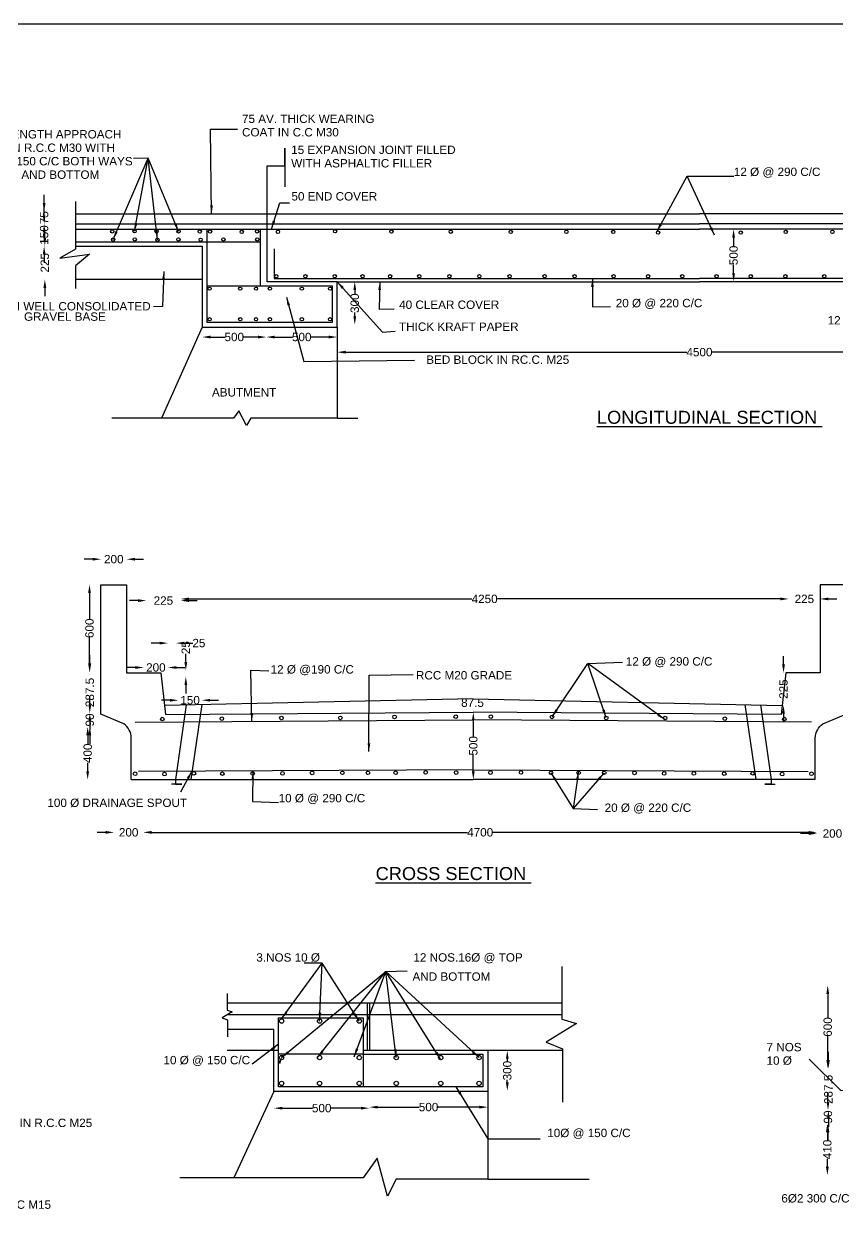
# Model space of a CAD drawing. Header units: millimetres. Extents: x 5124 to 2362424, y 2311 to 44328053.
# Drawn here: x 2351425 to 2355798, y 44321653 to 44328053 of the extents above; entities that cross this region are included whole.
import ezdxf

# ---------------------------------------------------------------- set-up
doc = ezdxf.new("R2010")
doc.units = ezdxf.units.MM
doc.header["$MEASUREMENT"] = 0
for name, color, linetype in [('DIMENSION', 7, 'Continuous'), ('DRAWING', 2, 'Continuous'), ('TEXT', 7, 'Continuous')]:
    doc.layers.add(name, color=color, linetype=linetype)
doc.styles.get("Standard").update_dxf_attribs({"font": 'arial.ttf', "height": 45})
doc.dimstyles.get("Standard").update_dxf_attribs({"dimtxt": 45, "dimasz": 45, "dimexe": 0.18, "dimexo": 0.0625, "dimgap": 0.09, "dimtad": 0, "dimdec": 0, "dimzin": 0, "dimdsep": 46, "dimtxsty": 'Standard', "dimcen": 0.09, "dimse1": 1, "dimse2": 1, "dimadec": 0, "dimazin": 0, "dimtfac": 1, "dimtdec": 0, "dimtofl": 0, "dimtmove": 0, "dimatfit": 3, "dimfxl": 1, "dimtolj": 1, "dimtzin": 0, "dimarcsym": 0})

# ---------------------------------------------------------------- blocks, each defined once
blk = doc.blocks.new('*D60')
at = {"layer": 'Defpoints', "color": 0, "transparency": 16777216}
for p in [(2351539.1, 44326859.6), (2351538.3, 44326679.5), (2351540, 44326679.5)]:
    blk.add_point(p, dxfattribs=at)
at = {"layer": 'DIMENSION', "color": 0, "lineweight": -2, "transparency": 16777216}
for p, q in [((2351538.3, 44326904.6), (2351538.3, 44326949.6)), ((2351538.3, 44326634.5), (2351538.3, 44326589.5))]:
    blk.add_line(p, q, dxfattribs=at)
at = {"layer": 'DIMENSION', "color": 0, "transparency": 16777216}
for points in [[(2351530.8, 44326904.6), (2351545.8, 44326904.6), (2351538.3, 44326859.6)], [(2351530.8, 44326634.5), (2351545.8, 44326634.5), (2351538.3, 44326679.5)]]:
    blk.add_solid(points, dxfattribs=at)
at = {"layer": 'DIMENSION', "color": 0, "transparency": 16777216, "insert": (2351538.3, 44326769.6), "char_height": 45, "attachment_point": 5, "rotation": 90}
blk.add_mtext('\\A1;225', dxfattribs=at)
blk = doc.blocks.new('*D61')
at = {"layer": 'Defpoints', "color": 0, "transparency": 16777216}
for p in [(2351535.6, 44326978), (2351534.5, 44326859.6), (2351538.3, 44326859.6)]:
    blk.add_point(p, dxfattribs=at)
at = {"layer": 'DIMENSION', "color": 0, "lineweight": -2, "transparency": 16777216}
for p, q in [((2351534.5, 44327023), (2351534.5, 44327068)), ((2351534.5, 44326814.6), (2351534.5, 44326769.6))]:
    blk.add_line(p, q, dxfattribs=at)
at = {"layer": 'DIMENSION', "color": 0, "transparency": 16777216}
for points in [[(2351527, 44327023), (2351542, 44327023), (2351534.5, 44326978)], [(2351527, 44326814.6), (2351542, 44326814.6), (2351534.5, 44326859.6)]]:
    blk.add_solid(points, dxfattribs=at)
at = {"layer": 'DIMENSION', "color": 0, "transparency": 16777216, "insert": (2351534.5, 44326918.8), "char_height": 45, "attachment_point": 5, "rotation": 90}
blk.add_mtext('\\A1;150', dxfattribs=at)
blk = doc.blocks.new('*D62')
at = {"layer": 'Defpoints', "color": 0, "transparency": 16777216}
for p in [(2351534.5, 44327045.5), (2351534.5, 44327045.5), (2351534.5, 44326978)]:
    blk.add_point(p, dxfattribs=at)
at = {"layer": 'DIMENSION', "color": 0, "lineweight": -2, "transparency": 16777216}
for p, q in [((2351534.5, 44327090.5), (2351534.5, 44327135.5)), ((2351534.5, 44326933), (2351534.5, 44326888))]:
    blk.add_line(p, q, dxfattribs=at)
at = {"layer": 'DIMENSION', "color": 0, "transparency": 16777216}
for points in [[(2351527, 44327090.5), (2351542, 44327090.5), (2351534.5, 44327045.5)], [(2351527, 44326933), (2351542, 44326933), (2351534.5, 44326978)]]:
    blk.add_solid(points, dxfattribs=at)
at = {"layer": 'DIMENSION', "color": 0, "transparency": 16777216, "insert": (2351534.5, 44327011.7), "char_height": 45, "attachment_point": 5, "rotation": 90}
blk.add_mtext('\\A1;75', dxfattribs=at)
blk = doc.blocks.new('*D63')
at = {"layer": 'Defpoints', "color": 0, "transparency": 16777216}
for p in [(2352384.6, 44326370.7), (2352384.6, 44326363.7), (2352728.9, 44326367.2)]:
    blk.add_point(p, dxfattribs=at)
at = {"layer": 'DIMENSION', "color": 0, "lineweight": -2, "transparency": 16777216}
for p, q in [((2352429.6, 44326370.7), (2352507, 44326370.7)), ((2352683.9, 44326370.7), (2352606.4, 44326370.7))]:
    blk.add_line(p, q, dxfattribs=at)
at = {"layer": 'DIMENSION', "color": 0, "transparency": 16777216}
for points in [[(2352429.6, 44326378.2), (2352429.6, 44326363.2), (2352384.6, 44326370.7)], [(2352683.9, 44326378.2), (2352683.9, 44326363.2), (2352728.9, 44326370.7)]]:
    blk.add_solid(points, dxfattribs=at)
at = {"layer": 'DIMENSION', "color": 0, "transparency": 16777216, "insert": (2352556.7, 44326370.7), "char_height": 45, "attachment_point": 5}
blk.add_mtext('\\A1;500', dxfattribs=at)
blk = doc.blocks.new('*D64')
at = {"layer": 'Defpoints', "color": 0, "transparency": 16777216}
for p in [(2352728.9, 44326370.7), (2353109.7, 44326370.7), (2353109.7, 44326370.7)]:
    blk.add_point(p, dxfattribs=at)
at = {"layer": 'DIMENSION', "color": 0, "lineweight": -2, "transparency": 16777216}
for p, q in [((2352773.9, 44326370.7), (2352869.5, 44326370.7)), ((2353064.7, 44326370.7), (2352969, 44326370.7))]:
    blk.add_line(p, q, dxfattribs=at)
at = {"layer": 'DIMENSION', "color": 0, "transparency": 16777216}
for points in [[(2352773.9, 44326378.2), (2352773.9, 44326363.2), (2352728.9, 44326370.7)], [(2353064.7, 44326378.2), (2353064.7, 44326363.2), (2353109.7, 44326370.7)]]:
    blk.add_solid(points, dxfattribs=at)
at = {"layer": 'DIMENSION', "color": 0, "transparency": 16777216, "insert": (2352919.3, 44326370.7), "char_height": 45, "attachment_point": 5}
blk.add_mtext('\\A1;500', dxfattribs=at)
blk = doc.blocks.new('*D65')
at = {"layer": 'Defpoints', "color": 0, "transparency": 16777216}
for p in [(2353204.5, 44326667.9), (2353204.5, 44326667.9), (2353204.5, 44326437.2)]:
    blk.add_point(p, dxfattribs=at)
at = {"layer": 'DIMENSION', "color": 0, "lineweight": -2, "transparency": 16777216}
for p, q in [((2353204.5, 44326622.9), (2353204.5, 44326602.3)), ((2353204.5, 44326482.2), (2353204.5, 44326502.8))]:
    blk.add_line(p, q, dxfattribs=at)
at = {"layer": 'DIMENSION', "color": 0, "transparency": 16777216}
for points in [[(2353197, 44326622.9), (2353212, 44326622.9), (2353204.5, 44326667.9)], [(2353197, 44326482.2), (2353212, 44326482.2), (2353204.5, 44326437.2)]]:
    blk.add_solid(points, dxfattribs=at)
at = {"layer": 'DIMENSION', "color": 0, "transparency": 16777216, "insert": (2353204.5, 44326552.5), "char_height": 45, "attachment_point": 5, "rotation": 90}
blk.add_mtext('\\A1;300', dxfattribs=at)
blk = doc.blocks.new('*D66')
at = {"layer": 'Defpoints', "color": 0, "transparency": 16777216}
for p in [(2353109.7, 44326309.6), (2357005.6, 44326289.4), (2357005.6, 44326280.2)]:
    blk.add_point(p, dxfattribs=at)
at = {"layer": 'DIMENSION', "color": 0, "lineweight": -2, "transparency": 16777216}
for p, q in [((2353154.7, 44326289.4), (2354989.5, 44326289.4)), ((2356960.6, 44326289.4), (2355125.7, 44326289.4))]:
    blk.add_line(p, q, dxfattribs=at)
at = {"layer": 'DIMENSION', "color": 0, "transparency": 16777216}
for points in [[(2353154.7, 44326296.9), (2353154.7, 44326281.9), (2353109.7, 44326289.4)], [(2356960.6, 44326296.9), (2356960.6, 44326281.9), (2357005.6, 44326289.4)]]:
    blk.add_solid(points, dxfattribs=at)
at = {"layer": 'DIMENSION', "color": 0, "transparency": 16777216, "insert": (2355057.6, 44326289.4), "char_height": 45, "attachment_point": 5}
blk.add_mtext('\\A1;4500', dxfattribs=at)
blk = doc.blocks.new('*D67')
at = {"layer": 'Defpoints', "color": 0, "transparency": 16777216}
for p in [(2355241.2, 44326950.4), (2355241.2, 44326950.4), (2355241.2, 44326667.9)]:
    blk.add_point(p, dxfattribs=at)
at = {"layer": 'DIMENSION', "color": 0, "lineweight": -2, "transparency": 16777216}
for p, q in [((2355241.2, 44326905.4), (2355241.2, 44326858.9)), ((2355241.2, 44326712.9), (2355241.2, 44326759.4))]:
    blk.add_line(p, q, dxfattribs=at)
at = {"layer": 'DIMENSION', "color": 0, "transparency": 16777216}
for points in [[(2355233.7, 44326905.4), (2355248.7, 44326905.4), (2355241.2, 44326950.4)], [(2355233.7, 44326712.9), (2355248.7, 44326712.9), (2355241.2, 44326667.9)]]:
    blk.add_solid(points, dxfattribs=at)
at = {"layer": 'DIMENSION', "color": 0, "transparency": 16777216, "insert": (2355241.2, 44326809.2), "char_height": 45, "attachment_point": 5, "rotation": 90}
blk.add_mtext('\\A1;500', dxfattribs=at)
blk = doc.blocks.new('*D71')
at = {"layer": 'Defpoints', "color": 0, "transparency": 16777216}
for p in [(2351977.8, 44325177.1), (2351839.9, 44325040.1), (2351977.8, 44325040.1)]:
    blk.add_point(p, dxfattribs=at)
at = {"layer": 'DIMENSION', "color": 0, "lineweight": -2, "transparency": 16777216}
for p, q in [((2351794.9, 44325177.1), (2351749.9, 44325177.1)), ((2352022.8, 44325177.1), (2352067.8, 44325177.1))]:
    blk.add_line(p, q, dxfattribs=at)
at = {"layer": 'DIMENSION', "color": 0, "transparency": 16777216}
for points in [[(2351794.9, 44325184.6), (2351794.9, 44325169.6), (2351839.9, 44325177.1)], [(2352022.8, 44325184.6), (2352022.8, 44325169.6), (2351977.8, 44325177.1)]]:
    blk.add_solid(points, dxfattribs=at)
at = {"layer": 'DIMENSION', "color": 0, "transparency": 16777216, "insert": (2351908.9, 44325177.1), "char_height": 45, "attachment_point": 5}
blk.add_mtext('\\A1;200', dxfattribs=at)
blk = doc.blocks.new('*D72')
at = {"layer": 'Defpoints', "color": 0, "transparency": 16777216}
for p in [(2352083.4, 44324956.1), (2352267.9, 44324959.1), (2352267.9, 44324954.7)]:
    blk.add_point(p, dxfattribs=at)
at = {"layer": 'DIMENSION', "color": 0, "lineweight": -2, "transparency": 16777216}
for p, q in [((2352038.4, 44324954.7), (2351993.4, 44324954.7)), ((2352312.9, 44324954.7), (2352357.9, 44324954.7))]:
    blk.add_line(p, q, dxfattribs=at)
at = {"layer": 'DIMENSION', "color": 0, "transparency": 16777216}
for points in [[(2352038.4, 44324962.2), (2352038.4, 44324947.2), (2352083.4, 44324954.7)], [(2352312.9, 44324962.2), (2352312.9, 44324947.2), (2352267.9, 44324954.7)]]:
    blk.add_solid(points, dxfattribs=at)
at = {"layer": 'DIMENSION', "color": 0, "transparency": 16777216, "insert": (2352175.6, 44324954.7), "char_height": 45, "attachment_point": 5}
blk.add_mtext('\\A1;225', dxfattribs=at)
blk = doc.blocks.new('*D73')
at = {"layer": 'Defpoints', "color": 0, "transparency": 16777216}
for p in [(2355537.3, 44324963.7), (2352267.9, 44324954.7), (2355537.3, 44324944.8)]:
    blk.add_point(p, dxfattribs=at)
at = {"layer": 'DIMENSION', "color": 0, "lineweight": -2, "transparency": 16777216}
for p, q in [((2352312.9, 44324963.7), (2353834.5, 44324963.7)), ((2355492.3, 44324963.7), (2353970.7, 44324963.7))]:
    blk.add_line(p, q, dxfattribs=at)
at = {"layer": 'DIMENSION', "color": 0, "transparency": 16777216}
for points in [[(2352312.9, 44324971.2), (2352312.9, 44324956.2), (2352267.9, 44324963.7)], [(2355492.3, 44324971.2), (2355492.3, 44324956.2), (2355537.3, 44324963.7)]]:
    blk.add_solid(points, dxfattribs=at)
at = {"layer": 'DIMENSION', "color": 0, "transparency": 16777216, "insert": (2353902.6, 44324963.7), "char_height": 45, "attachment_point": 5}
blk.add_mtext('\\A1;4250', dxfattribs=at)
blk = doc.blocks.new('*D74')
at = {"layer": 'Defpoints', "color": 0, "transparency": 16777216}
for p in [(2355537.3, 44324963.7), (2355705.9, 44324963.7), (2355705.9, 44324963.7)]:
    blk.add_point(p, dxfattribs=at)
at = {"layer": 'DIMENSION', "color": 0, "lineweight": -2, "transparency": 16777216}
for p, q in [((2355492.3, 44324963.7), (2355447.3, 44324963.7)), ((2355750.9, 44324963.7), (2355795.9, 44324963.7))]:
    blk.add_line(p, q, dxfattribs=at)
at = {"layer": 'DIMENSION', "color": 0, "transparency": 16777216}
for points in [[(2355492.3, 44324971.2), (2355492.3, 44324956.2), (2355537.3, 44324963.7)], [(2355750.9, 44324971.2), (2355750.9, 44324956.2), (2355705.9, 44324963.7)]]:
    blk.add_solid(points, dxfattribs=at)
at = {"layer": 'DIMENSION', "color": 0, "transparency": 16777216, "insert": (2355621.6, 44324963.7), "char_height": 45, "attachment_point": 5}
blk.add_mtext('\\A1;225', dxfattribs=at)
blk = doc.blocks.new('*D75')
at = {"layer": 'Defpoints', "color": 0, "transparency": 16777216}
for p in [(2355509.5, 44324566.9), (2355521.4, 44324566.9), (2355502.7, 44324391.8)]:
    blk.add_point(p, dxfattribs=at)
at = {"layer": 'DIMENSION', "color": 0, "lineweight": -2, "transparency": 16777216}
for p, q in [((2355509.5, 44324611.9), (2355509.5, 44324656.9)), ((2355509.5, 44324346.8), (2355509.5, 44324301.8))]:
    blk.add_line(p, q, dxfattribs=at)
at = {"layer": 'DIMENSION', "color": 0, "transparency": 16777216}
for points in [[(2355502, 44324611.9), (2355517, 44324611.9), (2355509.5, 44324566.9)], [(2355502, 44324346.8), (2355517, 44324346.8), (2355509.5, 44324391.8)]]:
    blk.add_solid(points, dxfattribs=at)
at = {"layer": 'DIMENSION', "color": 0, "transparency": 16777216, "insert": (2355509.5, 44324479.3), "char_height": 45, "attachment_point": 5, "rotation": 90}
blk.add_mtext('\\A1;225', dxfattribs=at)
blk = doc.blocks.new('*D76')
at = {"layer": 'Defpoints', "color": 0, "transparency": 16777216}
for p in [(2355690.1, 44323713.9), (2355854.4, 44323721.2), (2355854.4, 44323703.3)]:
    blk.add_point(p, dxfattribs=at)
at = {"layer": 'DIMENSION', "color": 0, "lineweight": -2, "transparency": 16777216}
for p, q in [((2355645.1, 44323703.3), (2355600.1, 44323703.3)), ((2355899.4, 44323703.3), (2355944.4, 44323703.3))]:
    blk.add_line(p, q, dxfattribs=at)
at = {"layer": 'DIMENSION', "color": 0, "transparency": 16777216}
for points in [[(2355645.1, 44323710.8), (2355645.1, 44323695.8), (2355690.1, 44323703.3)], [(2355899.4, 44323710.8), (2355899.4, 44323695.8), (2355854.4, 44323703.3)]]:
    blk.add_solid(points, dxfattribs=at)
at = {"layer": 'DIMENSION', "color": 0, "transparency": 16777216, "insert": (2355772.3, 44323703.3), "char_height": 45, "attachment_point": 5}
blk.add_mtext('\\A1;200', dxfattribs=at)
blk = doc.blocks.new('*D77')
at = {"layer": 'Defpoints', "color": 0, "transparency": 16777216}
for p in [(2352067.3, 44323709.6), (2352067.3, 44323708.5), (2355690.1, 44323703.3)]:
    blk.add_point(p, dxfattribs=at)
at = {"layer": 'DIMENSION', "color": 0, "lineweight": -2, "transparency": 16777216}
for p, q in [((2352112.3, 44323709.6), (2353810.6, 44323709.6)), ((2355645.1, 44323709.6), (2353946.9, 44323709.6))]:
    blk.add_line(p, q, dxfattribs=at)
at = {"layer": 'DIMENSION', "color": 0, "transparency": 16777216}
for points in [[(2352112.3, 44323717.1), (2352112.3, 44323702.1), (2352067.3, 44323709.6)], [(2355645.1, 44323717.1), (2355645.1, 44323702.1), (2355690.1, 44323709.6)]]:
    blk.add_solid(points, dxfattribs=at)
at = {"layer": 'DIMENSION', "color": 0, "transparency": 16777216, "insert": (2353878.7, 44323709.6), "char_height": 45, "attachment_point": 5}
blk.add_mtext('\\A1;4700', dxfattribs=at)
blk = doc.blocks.new('*D78')
at = {"layer": 'Defpoints', "color": 0, "transparency": 16777216}
for p in [(2351910.3, 44323709.7), (2351910.3, 44323709.7), (2352067.3, 44323708.5)]:
    blk.add_point(p, dxfattribs=at)
at = {"layer": 'DIMENSION', "color": 0, "lineweight": -2, "transparency": 16777216}
for p, q in [((2351865.3, 44323709.7), (2351820.3, 44323709.7)), ((2352112.3, 44323709.7), (2352157.3, 44323709.7))]:
    blk.add_line(p, q, dxfattribs=at)
at = {"layer": 'DIMENSION', "color": 0, "transparency": 16777216}
for points in [[(2351865.3, 44323717.2), (2351865.3, 44323702.2), (2351910.3, 44323709.7)], [(2352112.3, 44323717.2), (2352112.3, 44323702.2), (2352067.3, 44323709.7)]]:
    blk.add_solid(points, dxfattribs=at)
at = {"layer": 'DIMENSION', "color": 0, "transparency": 16777216, "insert": (2351988.8, 44323709.7), "char_height": 45, "attachment_point": 5}
blk.add_mtext('\\A1;200', dxfattribs=at)
blk = doc.blocks.new('*D79')
at = {"layer": 'Defpoints', "color": 0, "transparency": 16777216}
for p in [(2353841.8, 44324355.8), (2353841.8, 44324355.8), (2353841.8, 44323993.2)]:
    blk.add_point(p, dxfattribs=at)
at = {"layer": 'DIMENSION', "color": 0, "lineweight": -2, "transparency": 16777216}
for p, q in [((2353841.8, 44324310.8), (2353841.8, 44324224.2)), ((2353841.8, 44324038.2), (2353841.8, 44324124.8))]:
    blk.add_line(p, q, dxfattribs=at)
at = {"layer": 'DIMENSION', "color": 0, "transparency": 16777216}
for points in [[(2353834.3, 44324310.8), (2353849.3, 44324310.8), (2353841.8, 44324355.8)], [(2353834.3, 44324038.2), (2353849.3, 44324038.2), (2353841.8, 44323993.2)]]:
    blk.add_solid(points, dxfattribs=at)
at = {"layer": 'DIMENSION', "color": 0, "transparency": 16777216, "insert": (2353841.8, 44324174.5), "char_height": 45, "attachment_point": 5, "rotation": 90}
blk.add_mtext('\\A1;500', dxfattribs=at)
blk = doc.blocks.new('*D80')
at = {"layer": 'Defpoints', "color": 0, "transparency": 16777216}
for p in [(2352256.1, 44324419.4), (2352256.1, 44324393.4), (2352381.9, 44324396.1)]:
    blk.add_point(p, dxfattribs=at)
at = {"layer": 'DIMENSION', "color": 0, "lineweight": -2, "transparency": 16777216}
for p, q in [((2352211.1, 44324419.4), (2352166.1, 44324419.4)), ((2352426.9, 44324419.4), (2352471.9, 44324419.4))]:
    blk.add_line(p, q, dxfattribs=at)
at = {"layer": 'DIMENSION', "color": 0, "transparency": 16777216}
for points in [[(2352211.1, 44324426.9), (2352211.1, 44324411.9), (2352256.1, 44324419.4)], [(2352426.9, 44324426.9), (2352426.9, 44324411.9), (2352381.9, 44324419.4)]]:
    blk.add_solid(points, dxfattribs=at)
at = {"layer": 'DIMENSION', "color": 0, "transparency": 16777216, "insert": (2352319, 44324419.4), "char_height": 45, "attachment_point": 5}
blk.add_mtext('\\A1;150', dxfattribs=at)
blk = doc.blocks.new('*D81')
at = {"layer": 'Defpoints', "color": 0, "transparency": 16777216}
for p in [(2352070, 44324595.3), (2352070, 44324566.9), (2352200.4, 44324574.1)]:
    blk.add_point(p, dxfattribs=at)
at = {"layer": 'DIMENSION', "color": 0, "lineweight": -2, "transparency": 16777216}
for p, q in [((2352025, 44324595.3), (2351980, 44324595.3)), ((2352245.4, 44324595.3), (2352290.4, 44324595.3))]:
    blk.add_line(p, q, dxfattribs=at)
at = {"layer": 'DIMENSION', "color": 0, "transparency": 16777216}
for points in [[(2352025, 44324602.8), (2352025, 44324587.8), (2352070, 44324595.3)], [(2352245.4, 44324602.8), (2352245.4, 44324587.8), (2352200.4, 44324595.3)]]:
    blk.add_solid(points, dxfattribs=at)
at = {"layer": 'DIMENSION', "color": 0, "transparency": 16777216, "insert": (2352135.2, 44324595.3), "char_height": 45, "attachment_point": 5}
blk.add_mtext('\\A1;200', dxfattribs=at)
blk = doc.blocks.new('*D82')
at = {"layer": 'Defpoints', "color": 0, "transparency": 16777216}
for p in [(2352243.8, 44324726.4), (2352200.4, 44324574.1), (2352243.8, 44324561)]:
    blk.add_point(p, dxfattribs=at)
at = {"layer": 'DIMENSION', "color": 0, "lineweight": -2, "transparency": 16777216}
for p, q in [((2352155.4, 44324726.4), (2352110.4, 44324726.4)), ((2352288.8, 44324726.4), (2352333.8, 44324726.4))]:
    blk.add_line(p, q, dxfattribs=at)
at = {"layer": 'DIMENSION', "color": 0, "transparency": 16777216}
for points in [[(2352155.4, 44324733.9), (2352155.4, 44324718.9), (2352200.4, 44324726.4)], [(2352288.8, 44324733.9), (2352288.8, 44324718.9), (2352243.8, 44324726.4)]]:
    blk.add_solid(points, dxfattribs=at)
at = {"layer": 'DIMENSION', "color": 0, "transparency": 16777216, "insert": (2352366.6, 44324726.4), "char_height": 45, "attachment_point": 5}
blk.add_mtext('\\A1;25', dxfattribs=at)
blk = doc.blocks.new('*D83')
at = {"layer": 'Defpoints', "color": 0, "transparency": 16777216}
for p in [(2352296.2, 44324579.2), (2352313.4, 44324579.2), (2352315.4, 44324545.9)]:
    blk.add_point(p, dxfattribs=at)
at = {"layer": 'DIMENSION', "color": 0, "lineweight": -2, "transparency": 16777216}
for p, q in [((2352296.2, 44324624.2), (2352296.2, 44324669.2)), ((2352296.2, 44324500.9), (2352296.2, 44324455.9))]:
    blk.add_line(p, q, dxfattribs=at)
at = {"layer": 'DIMENSION', "color": 0, "transparency": 16777216}
for points in [[(2352288.7, 44324624.2), (2352303.7, 44324624.2), (2352296.2, 44324579.2)], [(2352288.7, 44324500.9), (2352303.7, 44324500.9), (2352296.2, 44324545.9)]]:
    blk.add_solid(points, dxfattribs=at)
at = {"layer": 'DIMENSION', "color": 0, "transparency": 16777216, "insert": (2352296.2, 44324702.1), "char_height": 45, "attachment_point": 5, "rotation": 90}
blk.add_mtext('\\A1;25', dxfattribs=at)
blk = doc.blocks.new('*D84')
at = {"layer": 'Defpoints', "color": 0, "transparency": 16777216}
for p in [(2351839.9, 44325040.1), (2351778.4, 44324571.9), (2351839.9, 44324571.9)]:
    blk.add_point(p, dxfattribs=at)
at = {"layer": 'DIMENSION', "color": 0, "lineweight": -2, "transparency": 16777216}
for p, q in [((2351778.4, 44324995.1), (2351778.4, 44324855.9)), ((2351778.4, 44324616.9), (2351778.4, 44324756.2))]:
    blk.add_line(p, q, dxfattribs=at)
at = {"layer": 'DIMENSION', "color": 0, "transparency": 16777216}
for points in [[(2351770.9, 44324995.1), (2351785.9, 44324995.1), (2351778.4, 44325040.1)], [(2351770.9, 44324616.9), (2351785.9, 44324616.9), (2351778.4, 44324571.9)]]:
    blk.add_solid(points, dxfattribs=at)
at = {"layer": 'DIMENSION', "color": 0, "transparency": 16777216, "insert": (2351778.4, 44324806), "char_height": 45, "attachment_point": 5, "rotation": 90}
blk.add_mtext('\\A1;600', dxfattribs=at)
blk = doc.blocks.new('*D85')
at = {"layer": 'Defpoints', "color": 0, "transparency": 16777216}
for p in [(2351778.4, 44324571.9), (2351780, 44324350.7), (2351780.6, 44324350.7)]:
    blk.add_point(p, dxfattribs=at)
at = {"layer": 'DIMENSION', "color": 0, "lineweight": -2, "transparency": 16777216}
for p, q in [((2351780, 44324616.9), (2351780, 44324661.9)), ((2351780, 44324305.7), (2351780, 44324260.7))]:
    blk.add_line(p, q, dxfattribs=at)
at = {"layer": 'DIMENSION', "color": 0, "transparency": 16777216}
for points in [[(2351772.5, 44324616.9), (2351787.5, 44324616.9), (2351780, 44324571.9)], [(2351772.5, 44324305.7), (2351787.5, 44324305.7), (2351780, 44324350.7)]]:
    blk.add_solid(points, dxfattribs=at)
at = {"layer": 'DIMENSION', "color": 0, "transparency": 16777216, "insert": (2351780, 44324461.3), "char_height": 45, "attachment_point": 5, "rotation": 90}
blk.add_mtext('\\A1;287.5', dxfattribs=at)
blk = doc.blocks.new('*D86')
at = {"layer": 'Defpoints', "color": 0, "transparency": 16777216}
for p in [(2351780.6, 44324350.7), (2351780, 44324276.1), (2351780, 44324276.1)]:
    blk.add_point(p, dxfattribs=at)
at = {"layer": 'DIMENSION', "color": 0, "lineweight": -2, "transparency": 16777216}
for p, q in [((2351780, 44324395.7), (2351780, 44324440.7)), ((2351780, 44324231.1), (2351780, 44324186.1))]:
    blk.add_line(p, q, dxfattribs=at)
at = {"layer": 'DIMENSION', "color": 0, "transparency": 16777216}
for points in [[(2351772.5, 44324395.7), (2351787.5, 44324395.7), (2351780, 44324350.7)], [(2351772.5, 44324231.1), (2351787.5, 44324231.1), (2351780, 44324276.1)]]:
    blk.add_solid(points, dxfattribs=at)
at = {"layer": 'DIMENSION', "color": 0, "transparency": 16777216, "insert": (2351780, 44324313.4), "char_height": 45, "attachment_point": 5, "rotation": 90}
blk.add_mtext('\\A1;90', dxfattribs=at)
blk = doc.blocks.new('*D87')
at = {"layer": 'Defpoints', "color": 0, "transparency": 16777216}
for p in [(2351780, 44324276.1), (2351768.6, 44323992.7), (2351775.6, 44323992.7)]:
    blk.add_point(p, dxfattribs=at)
at = {"layer": 'DIMENSION', "color": 0, "lineweight": -2, "transparency": 16777216}
for p, q in [((2351768.6, 44324231.1), (2351768.6, 44324185.1)), ((2351768.6, 44324037.7), (2351768.6, 44324083.8))]:
    blk.add_line(p, q, dxfattribs=at)
at = {"layer": 'DIMENSION', "color": 0, "transparency": 16777216}
for points in [[(2351761.1, 44324231.1), (2351776.1, 44324231.1), (2351768.6, 44324276.1)], [(2351761.1, 44324037.7), (2351776.1, 44324037.7), (2351768.6, 44323992.7)]]:
    blk.add_solid(points, dxfattribs=at)
at = {"layer": 'DIMENSION', "color": 0, "transparency": 16777216, "insert": (2351768.6, 44324134.4), "char_height": 45, "attachment_point": 5, "rotation": 90}
blk.add_mtext('\\A1;400', dxfattribs=at)
blk = doc.blocks.new('*D88')
at = {"layer": 'Defpoints', "color": 0, "transparency": 16777216}
for p in [(2352770.4, 44322228), (2352770.4, 44322228), (2353282.9, 44322237.3)]:
    blk.add_point(p, dxfattribs=at)
at = {"layer": 'DIMENSION', "color": 0, "lineweight": -2, "transparency": 16777216}
for p, q in [((2352815.4, 44322228), (2352976.9, 44322228)), ((2353237.9, 44322228), (2353076.4, 44322228))]:
    blk.add_line(p, q, dxfattribs=at)
at = {"layer": 'DIMENSION', "color": 0, "transparency": 16777216}
for points in [[(2352815.4, 44322235.5), (2352815.4, 44322220.5), (2352770.4, 44322228)], [(2353237.9, 44322235.5), (2353237.9, 44322220.5), (2353282.9, 44322228)]]:
    blk.add_solid(points, dxfattribs=at)
at = {"layer": 'DIMENSION', "color": 0, "transparency": 16777216, "insert": (2353026.6, 44322228), "char_height": 45, "attachment_point": 5}
blk.add_mtext('\\A1;500', dxfattribs=at)
blk = doc.blocks.new('*D89')
at = {"layer": 'Defpoints', "color": 0, "transparency": 16777216}
for p in [(2353282.9, 44322228), (2353919.7, 44322233.5), (2353919.7, 44322228)]:
    blk.add_point(p, dxfattribs=at)
at = {"layer": 'DIMENSION', "color": 0, "lineweight": -2, "transparency": 16777216}
for p, q in [((2353327.9, 44322233.5), (2353551.5, 44322233.5)), ((2353874.7, 44322233.5), (2353651, 44322233.5))]:
    blk.add_line(p, q, dxfattribs=at)
at = {"layer": 'DIMENSION', "color": 0, "transparency": 16777216}
for points in [[(2353327.9, 44322241), (2353327.9, 44322226), (2353282.9, 44322233.5)], [(2353874.7, 44322241), (2353874.7, 44322226), (2353919.7, 44322233.5)]]:
    blk.add_solid(points, dxfattribs=at)
at = {"layer": 'DIMENSION', "color": 0, "transparency": 16777216, "insert": (2353601.3, 44322233.5), "char_height": 45, "attachment_point": 5}
blk.add_mtext('\\A1;500', dxfattribs=at)
blk = doc.blocks.new('*D90')
at = {"layer": 'Defpoints', "color": 0, "transparency": 16777216}
for p in [(2354024.5, 44322538.1), (2354024.5, 44322538.1), (2354024.5, 44322321.4)]:
    blk.add_point(p, dxfattribs=at)
at = {"layer": 'DIMENSION', "color": 0, "lineweight": -2, "transparency": 16777216}
for p, q in [((2354024.5, 44322493.1), (2354024.5, 44322479.5)), ((2354024.5, 44322366.4), (2354024.5, 44322380))]:
    blk.add_line(p, q, dxfattribs=at)
at = {"layer": 'DIMENSION', "color": 0, "transparency": 16777216}
for points in [[(2354017, 44322493.1), (2354032, 44322493.1), (2354024.5, 44322538.1)], [(2354017, 44322366.4), (2354032, 44322366.4), (2354024.5, 44322321.4)]]:
    blk.add_solid(points, dxfattribs=at)
at = {"layer": 'DIMENSION', "color": 0, "transparency": 16777216, "insert": (2354024.5, 44322429.8), "char_height": 45, "attachment_point": 5, "rotation": 90}
blk.add_mtext('\\A1;300', dxfattribs=at)
blk = doc.blocks.new('*D91')
at = {"layer": 'Defpoints', "color": 0, "transparency": 16777216}
for p in [(2355764.8, 44322887.1), (2355747.3, 44322441), (2355757.8, 44322441)]:
    blk.add_point(p, dxfattribs=at)
at = {"layer": 'DIMENSION', "color": 0, "lineweight": -2, "transparency": 16777216}
for p, q in [((2355747.3, 44322842.1), (2355747.3, 44322713.9)), ((2355747.3, 44322486), (2355747.3, 44322614.2))]:
    blk.add_line(p, q, dxfattribs=at)
at = {"layer": 'DIMENSION', "color": 0, "transparency": 16777216}
for points in [[(2355739.8, 44322842.1), (2355754.8, 44322842.1), (2355747.3, 44322887.1)], [(2355739.8, 44322486), (2355754.8, 44322486), (2355747.3, 44322441)]]:
    blk.add_solid(points, dxfattribs=at)
at = {"layer": 'DIMENSION', "color": 0, "transparency": 16777216, "insert": (2355747.3, 44322664.1), "char_height": 45, "attachment_point": 5, "rotation": 90}
blk.add_mtext('\\A1;600', dxfattribs=at)
blk = doc.blocks.new('*D100')
at = {"layer": 'Defpoints', "color": 0, "transparency": 16777216}
for p in [(2355747.7, 44322143.9), (2355744.1, 44321868.2), (2355745.3, 44321868.2)]:
    blk.add_point(p, dxfattribs=at)
at = {"layer": 'DIMENSION', "color": 0, "lineweight": -2, "transparency": 16777216}
for p, q in [((2355745.3, 44322098.9), (2355745.3, 44322056.7)), ((2355745.3, 44321913.2), (2355745.3, 44321955.4))]:
    blk.add_line(p, q, dxfattribs=at)
at = {"layer": 'DIMENSION', "color": 0, "transparency": 16777216}
for points in [[(2355737.8, 44322098.9), (2355752.8, 44322098.9), (2355745.3, 44322143.9)], [(2355737.8, 44321913.2), (2355752.8, 44321913.2), (2355745.3, 44321868.2)]]:
    blk.add_solid(points, dxfattribs=at)
at = {"layer": 'DIMENSION', "color": 0, "transparency": 16777216, "insert": (2355745.3, 44322006), "char_height": 45, "attachment_point": 5, "rotation": 90}
blk.add_mtext('\\A1;410', dxfattribs=at)
blk = doc.blocks.new('*D101')
at = {"layer": 'Defpoints', "color": 0, "transparency": 16777216}
for p in [(2355744.1, 44322216.9), (2355745.3, 44322143.9), (2355748.6, 44322143.9)]:
    blk.add_point(p, dxfattribs=at)
at = {"layer": 'DIMENSION', "color": 0, "lineweight": -2, "transparency": 16777216}
for p, q in [((2355748.6, 44322261.9), (2355748.6, 44322306.9)), ((2355748.6, 44322098.9), (2355748.6, 44322053.9))]:
    blk.add_line(p, q, dxfattribs=at)
at = {"layer": 'DIMENSION', "color": 0, "transparency": 16777216}
for points in [[(2355741.1, 44322261.9), (2355756.1, 44322261.9), (2355748.6, 44322216.9)], [(2355741.1, 44322098.9), (2355756.1, 44322098.9), (2355748.6, 44322143.9)]]:
    blk.add_solid(points, dxfattribs=at)
at = {"layer": 'DIMENSION', "color": 0, "transparency": 16777216, "insert": (2355748.6, 44322180.4), "char_height": 45, "attachment_point": 5, "rotation": 90}
blk.add_mtext('\\A1;90', dxfattribs=at)
blk = doc.blocks.new('*D102')
at = {"layer": 'Defpoints', "color": 0, "transparency": 16777216}
for p in [(2355747.3, 44322441), (2355751, 44322441), (2355748.6, 44322216.9)]:
    blk.add_point(p, dxfattribs=at)
at = {"layer": 'DIMENSION', "color": 0, "lineweight": -2, "transparency": 16777216}
for p, q in [((2355751, 44322486), (2355751, 44322531)), ((2355751, 44322171.9), (2355751, 44322126.9))]:
    blk.add_line(p, q, dxfattribs=at)
at = {"layer": 'DIMENSION', "color": 0, "transparency": 16777216}
for points in [[(2355743.5, 44322486), (2355758.5, 44322486), (2355751, 44322441)], [(2355743.5, 44322171.9), (2355758.5, 44322171.9), (2355751, 44322216.9)]]:
    blk.add_solid(points, dxfattribs=at)
at = {"layer": 'DIMENSION', "color": 0, "transparency": 16777216, "insert": (2355751, 44322329), "char_height": 45, "attachment_point": 5, "rotation": 90}
blk.add_mtext('\\A1;287.5', dxfattribs=at)

msp = doc.modelspace()

# ---------------------------------------------------------------- linework, layer by layer
at = {"layer": 'DIMENSION', "color": 0}
msp.add_lwpolyline([(2351703.2, 44326681.3), (2352383.7, 44326681.3)], dxfattribs=at)
at = {"layer": 'DRAWING', "color": 0}
msp.add_lwpolyline([(2343888.4, 44328053.4), (2362424.2, 44328053.4), (2362424.2, 44316534.8), (2343888.4, 44316534.8)], close=True, dxfattribs=at)
for points in [[(2351703.2, 44326859.4), (2352383.7, 44326859.4), (2352383.7, 44326424.6), (2353109.7, 44326424.6), (2353109.7, 44326667.9), (2352733.9, 44326667.9), (2352733.9, 44327290.3), (2352827.9, 44327290.3), (2352827.9, 44327385.9), (2352827.9, 44327290.3), (2352827.9, 44327178.5)], [(2351703.2, 44327098.6), (2351703.2, 44326842.6), (2351618.4, 44326794.2), (2351777.8, 44326815.3), (2351703.2, 44326752.6), (2351703.2, 44326630.8)], [(2351703.2, 44327033.1), (2355057.6, 44327033.1)], [(2358412.1, 44327033.1), (2355057.6, 44327033.1)], [(2351703.2, 44326978), (2355057.6, 44326978)], [(2351703.2, 44326950.4), (2355057.6, 44326950.4)], [(2351703.2, 44326882.5), (2352696.8, 44326882.5), (2352696.8, 44326950.4)], [(2352409, 44326950.4), (2352409, 44326449.9), (2353084.3, 44326449.9), (2353084.3, 44326644.6), (2352696.8, 44326644.6), (2352696.8, 44326882.5)], [(2358412.1, 44326978), (2355057.6, 44326978)], [(2358412.1, 44326950.4), (2355057.6, 44326950.4)], [(2352770.4, 44326844.7), (2352770.4, 44326685.3), (2355057.6, 44326685.3)], [(2357344.8, 44326844.7), (2357344.8, 44326685.3), (2355057.6, 44326685.3)], [(2352696.8, 44326644.6), (2352409, 44326644.6)], [(2353109.7, 44326667.9), (2355057.6, 44326667.9)], [(2357005.6, 44326667.9), (2355057.6, 44326667.9)], [(2352383.7, 44326424.6), (2352165, 44325935)], [(2353109.7, 44326424.6), (2353109.7, 44325935), (2353220.1, 44325935)], [(2353109.7, 44325935), (2352646.4, 44325935), (2352621.8, 44325895.1), (2352581.9, 44325973.9), (2352552.2, 44325935), (2351898.5, 44325935)], [(2353841.8, 44324426.8), (2352180.9, 44324391.8)], [(2352298, 44324394.3), (2352241.4, 44323993.2), (2352241.4, 44323968.4), (2352274.1, 44323968.4), (2352241.4, 44323968.4), (2352219.5, 44323968.4)], [(2352381.9, 44324396.1), (2352322.3, 44323993.2)], [(2353841.8, 44324426.8), (2355502.7, 44324391.8)], [(2355301.7, 44324396.1), (2355361.3, 44323993.2)], [(2355385.6, 44324394.3), (2355442.3, 44323993.2), (2355442.3, 44323968.4), (2355409.5, 44323968.4), (2355442.3, 44323968.4), (2355464.1, 44323968.4)], [(2352023.7, 44324300.9), (2353841.8, 44324313.5)], [(2355659.9, 44324300.9), (2353841.8, 44324313.5)], [(2353841.8, 44324045.5), (2352041.7, 44324037)], [(2353841.8, 44324045.5), (2355641.9, 44324037)], [(2352003.1, 44323993.2), (2353841.8, 44323993.2)], [(2355680.6, 44323993.2), (2353841.8, 44323993.2)], [(2354317.6, 44322989.2), (2354317.6, 44322706.1), (2354396.6, 44322682.4), (2354233.2, 44322582.4), (2354321.5, 44322546.8), (2354321.5, 44322260.6)], [(2352519.2, 44322844.7), (2352519.2, 44322753.7), (2352544.6, 44322746.1), (2352492.1, 44322713.9), (2352520.5, 44322702.5), (2352520.5, 44322610.4)], [(2354317.6, 44322791.4), (2352519.2, 44322791.4)], [(2353270.3, 44322791.4), (2353270.3, 44322538.1)], [(2353282.9, 44322791.4), (2353282.9, 44322538.1)], [(2354317.6, 44322728.6), (2352519.2, 44322728.6)], [(2352794.7, 44322342.5), (2352794.7, 44322712.6), (2353249.7, 44322712.6), (2353249.7, 44322517.6), (2353893.6, 44322517.6), (2353893.6, 44322342.5), (2352794.7, 44322342.5)], [(2352769.9, 44322538.1), (2352769.9, 44322650.9), (2352520.5, 44322650.9)], [(2352794.7, 44322538.1), (2352519.2, 44322538.1)], [(2353919.7, 44322316.9), (2352769.9, 44322316.9), (2352769.9, 44322538.1)], [(2354317.6, 44322538.1), (2353249.7, 44322538.1)], [(2353919.7, 44322538.1), (2353919.7, 44321847.2), (2354464.5, 44321847.2)], [(2353249.7, 44322517.6), (2352794.7, 44322517.6)], [(2353249.7, 44322517.6), (2353249.7, 44322342.5)], [(2352769.9, 44322316.9), (2352554.8, 44321853.1)], [(2353919.7, 44321847.2), (2353426.7, 44321847.2), (2353380.6, 44321754.5), (2353325.4, 44321960), (2353250.2, 44321853.1), (2352263.6, 44321853.1)]]:
    msp.add_lwpolyline(points, dxfattribs=at)
for points in [[(2352003.1, 44323993.2), (2352003.1, 44324216.4, 0.251508), (2351962.2, 44324292.5), (2351839.9, 44324345), (2351839.9, 44325040.1), (2351977.8, 44325040.1), (2351977.8, 44324566.9), (2352162.3, 44324566.9), (2352186.1, 44324343.4), (2353841.8, 44324355.8)], [(2355680.6, 44323993.2), (2355680.6, 44324216.4, -0.251508), (2355721.4, 44324292.5), (2355843.7, 44324345), (2355843.7, 44325040.1), (2355705.9, 44325040.1), (2355705.9, 44324566.9), (2355521.4, 44324566.9), (2355497.5, 44324343.4), (2353841.8, 44324355.8)]]:
    msp.add_lwpolyline(points, format="xyb", dxfattribs=at)
for centre, radius in [((2351901, 44326938.4), 8.91), ((2352021, 44326938.8), 8.91), ((2352139, 44326939.2), 8.91), ((2352257.3, 44326938), 8.91), ((2352371.3, 44326937.6), 8.91), ((2352426.3, 44326936.9), 8.91), ((2352679.1, 44326938.2), 8.91), ((2353098.5, 44326938.9), 8.91), ((2353401.9, 44326937.1), 8.91), ((2353720.2, 44326936.5), 8.91), ((2351905.4, 44326894.4), 8.91), ((2352021.8, 44326894.8), 8.91), ((2352143.7, 44326893.7), 8.91), ((2352256.5, 44326895.2), 8.91), ((2352376, 44326893.3), 8.91), ((2352498.6, 44326894.9), 8.91), ((2352596.7, 44326935.7), 8.91), ((2352680.3, 44326894.9), 8.91), ((2352791.3, 44326935.9), 8.91), ((2354043.1, 44326935.3), 8.91), ((2354342.5, 44326935.9), 8.91), ((2354593.9, 44326935.3), 8.91), ((2354835.2, 44326931.6), 8.91), ((2355280, 44326931.6), 8.91), ((2355521.3, 44326935.3), 8.91), ((2355772.8, 44326935.9), 8.91), ((2352782.5, 44326697.6), 8.91), ((2352939.4, 44326697.6), 8.91), ((2353096.9, 44326697.6), 8.91), ((2353246.5, 44326697.6), 8.91), ((2353394.7, 44326697.6), 8.91), ((2353551.3, 44326697.6), 8.91), ((2353713.2, 44326697.6), 8.91), ((2353874.2, 44326697.6), 8.91), ((2354036.6, 44326697.6), 8.91), ((2354225, 44326697.6), 8.91), ((2354386.5, 44326697.6), 8.91), ((2354595.9, 44326697.6), 8.91), ((2354781.8, 44326697.6), 8.91), ((2354965.5, 44326697.6), 8.91), ((2355149.8, 44326697.6), 8.91), ((2355333.5, 44326697.6), 8.91), ((2355519.4, 44326697.6), 8.91), ((2355728.8, 44326697.6), 8.91), ((2352423.6, 44326630.6), 8.91), ((2352588.6, 44326630.6), 8.91), ((2352673.5, 44326630.6), 8.91), ((2352747.9, 44326630.6), 8.91), ((2352919.9, 44326630.6), 8.91), ((2353071.5, 44326630.6), 8.91), ((2352423.6, 44326466.1), 8.91), ((2352588.6, 44326466.1), 8.91), ((2352673.5, 44326466.1), 8.91), ((2352747.9, 44326466.1), 8.91), ((2352919.9, 44326466.1), 8.91), ((2353071.5, 44326466.1), 8.91), ((2352169.7, 44324318.4), 9.69), ((2352489.7, 44324320.7), 9.69), ((2352810.3, 44324324.2), 9.69), ((2353127.2, 44324324.8), 9.69), ((2353418.6, 44324330.1), 9.69), ((2353747.5, 44324331.2), 9.69), ((2353936.1, 44324331.2), 9.69), ((2354265, 44324330.1), 9.69), ((2354556.4, 44324324.8), 9.69), ((2354873.3, 44324324.2), 9.69), ((2355193.9, 44324320.7), 9.69), ((2355513.9, 44324318.4), 9.69), ((2352023.4, 44324024.7), 9.69), ((2352181.7, 44324022.7), 9.69), ((2352339.8, 44324026.7), 9.69), ((2352492.6, 44324024.9), 9.69), ((2352655.7, 44324026.2), 9.69), ((2352815.9, 44324026.2), 9.69), ((2352974.9, 44324029), 9.69), ((2353137.8, 44324029.5), 9.69), ((2353275.5, 44324029.5), 9.69), ((2353424.4, 44324029.9), 9.69), ((2353585.5, 44324031.8), 9.69), ((2353749.6, 44324030.9), 9.69), ((2353934, 44324030.9), 9.69), ((2354098.2, 44324031.8), 9.69), ((2354259.2, 44324029.9), 9.69), ((2354408.1, 44324029.5), 9.69), ((2354545.8, 44324029.5), 9.69), ((2354708.7, 44324029), 9.69), ((2354867.8, 44324026.2), 9.69), ((2355027.9, 44324026.2), 9.69), ((2355191, 44324024.9), 9.69), ((2355343.9, 44324026.7), 9.69), ((2355502, 44324022.7), 9.69), ((2355660.2, 44324024.7), 9.69), ((2352811.1, 44322695.6), 11.6), ((2353015.4, 44322695.6), 11.6), ((2353228.5, 44322695.6), 11.6), ((2352811.1, 44322499.4), 11.6), ((2353015.4, 44322499.4), 11.6), ((2353228.5, 44322499.4), 11.6), ((2353427.8, 44322499.4), 11.6), ((2353666.6, 44322499.4), 11.6), ((2353872.9, 44322499.4), 11.6), ((2352811.1, 44322361), 11.6), ((2353015.4, 44322361), 11.6), ((2353228.5, 44322361), 11.6), ((2353427.8, 44322361), 11.6), ((2353666.6, 44322361), 11.6), ((2353872.9, 44322361), 11.6)]:
    msp.add_circle(centre, radius, dxfattribs=at)

# ---------------------------------------------------------------- texts
at = {"layer": 'TEXT', "color": 0}
for s, height, p in [('75 AV. THICK WEARING ', 45, (2352598.3, 44327520.7)), ('3500 LENGTH APPROACH', 45, (2351167.6, 44327437.5)), ('COAT IN C.C M30', 45, (2352598.3, 44327448.4)), ('SLAB IN R.C.C M30 WITH ', 45, (2351167.6, 44327365.2)), ('15 EXPANSION JOINT FILLED', 45, (2352862.7, 44327354)), ('12Ø @ 150 C/C BOTH WAYS ', 45, (2351167.6, 44327292.9)), ('AT TOP AND BOTTOM', 45, (2351167.6, 44327220.6)), ('WITH ASPHALTIC FILLER', 45, (2352862.7, 44327281.7)), ('12 Ø @ 290 C/C', 45, (2355242.5, 44327235.8)), ('50 END COVER', 45, (2352864.1, 44327104.2)), ('40 CLEAR COVER', 45, (2353443.1, 44326521.8)), ('20 Ø @ 220 C/C', 45, (2354607.6, 44326530.6)), ('225 TH WELL CONSOLIDATED', 45, (2351199, 44326513.6)), ('GRAVEL BASE', 45, (2351426.2, 44326458)), ('THICK KRAFT PAPER', 45, (2353442.5, 44326403.7)), ('12 Ø @ 290 C/C', 45, (2355746.7, 44326438.2)), ('BED BLOCK IN RC.C. M25', 45, (2353588.8, 44326226.7)), ('ABUTMENT', 45, (2352436.8, 44326051.2)), ('%%ULONGITUDINAL SECTION ', 70, (2354506.5, 44325904.5)), ('12 Ø @ 290 C/C', 45, (2354661.7, 44324605.6)), ('12 Ø @190 C/C', 45, (2352752, 44324562.9)), ('RCC M20 GRADE', 45, (2353533.5, 44324531.2)), ('87.5', 45, (2353776.2, 44324383.7)), ('100 Ø DRAINAGE SPOUT', 45, (2351552, 44323846)), ('10 Ø @ 290 C/C', 45, (2352795.1, 44323871)), ('20 Ø @ 220 C/C', 45, (2354547.8, 44323819.7)), ('%%UCROSS SECTION ', 70, (2353316.7, 44323453.4)), ('3.NOS 10 Ø', 45, (2352675.1, 44323015.2)), ('12 NOS.16Ø @ TOP', 45, (2353519.7, 44323015.3)), ('AND BOTTOM', 45, (2353514.8, 44322912.5)), ('7 NOS ', 45, (2355418.3, 44322533.5)), ('10 Ø @ 150 C/C', 45, (2352176, 44322463.6)), ('10 Ø', 45, (2355418.3, 44322461.2)), ('PIER CAP IN R.C.C M25', 45, (2351090.9, 44322126.5)), ('10Ø @ 150 C/C', 45, (2354239.3, 44322072.4)), ('6Ø2 300 C/C', 45, (2355497.8, 44321721.2)), ('PIER IN C.C M15', 45, (2351079.1, 44321687.3))]:
    msp.add_text(s, height=height, dxfattribs=at).set_placement(p)

# ---------------------------------------------------------------- dimensions: what is measured, and where the dimension line sits
at = {"layer": 'DIMENSION', "color": 0}
for base, p1, p2, text, picture, middle in [((2351534.5, 44327045.5), (2351534.5, 44326978), (2351534.5, 44327045.5), '75', '*D62', (2351534.5, 44327011.7)), ((2351534.5, 44326859.6), (2351535.6, 44326978), (2351538.3, 44326859.6), '150', '*D61', (2351534.5, 44326918.8)), ((2351538.3, 44326679.5), (2351539.1, 44326859.6), (2351540, 44326679.5), '225', '*D60', (2351538.3, 44326769.6)), ((2355241.2, 44326950.4), (2355241.2, 44326667.9), (2355241.2, 44326950.4), '500', '*D67', (2355241.2, 44326809.2)), ((2353204.5, 44326667.9), (2353204.5, 44326437.2), (2353204.5, 44326667.9), '300', '*D65', (2353204.5, 44326552.5)), ((2351778.4, 44324571.9), (2351839.9, 44325040.1), (2351839.9, 44324571.9), '600', '*D84', (2351778.4, 44324806)), ((2352296.2, 44324579.2), (2352315.4, 44324545.9), (2352313.4, 44324579.2), '25', '*D83', (2352296.2, 44324702.1)), ((2351780, 44324350.7), (2351778.4, 44324571.9), (2351780.6, 44324350.7), '287.5', '*D85', (2351780, 44324461.3)), ((2355509.5, 44324566.9), (2355502.7, 44324391.8), (2355521.4, 44324566.9), '225', '*D75', (2355509.5, 44324479.3)), ((2351780, 44324276.1), (2351780.6, 44324350.7), (2351780, 44324276.1), '90', '*D86', (2351780, 44324313.4)), ((2353841.8, 44324355.8), (2353841.8, 44323993.2), (2353841.8, 44324355.8), '500', '*D79', (2353841.8, 44324174.5)), ((2351768.6, 44323992.7), (2351780, 44324276.1), (2351775.6, 44323992.7), '400', '*D87', (2351768.6, 44324134.4)), ((2355747.3, 44322441), (2355764.8, 44322887.1), (2355757.8, 44322441), '600', '*D91', (2355747.3, 44322664.1)), ((2354024.5, 44322538.1), (2354024.5, 44322321.4), (2354024.5, 44322538.1), '300', '*D90', (2354024.5, 44322429.8)), ((2355751, 44322441), (2355748.6, 44322216.9), (2355747.3, 44322441), '287.5', '*D102', (2355751, 44322329)), ((2355748.6, 44322143.9), (2355744.1, 44322216.9), (2355745.3, 44322143.9), '90', '*D101', (2355748.6, 44322180.4)), ((2355745.3, 44321868.2), (2355747.7, 44322143.9), (2355744.1, 44321868.2), '410', '*D100', (2355745.3, 44322006))]:
    dim = msp.add_linear_dim(base=base, p1=p1, p2=p2, angle=90, text=text, dimstyle='Standard', dxfattribs=at)
    dim.commit()
    dim.dimension.update_dxf_attribs({"geometry": picture, "text_midpoint": middle})
for base, p1, p2, text, picture, middle in [((2352384.6, 44326370.7), (2352728.9, 44326367.2), (2352384.6, 44326363.7), '500', '*D63', (2352556.7, 44326370.7)), ((2353109.7, 44326370.7), (2352728.9, 44326370.7), (2353109.7, 44326370.7), '500', '*D64', (2352919.3, 44326370.7)), ((2357005.6, 44326289.4), (2353109.7, 44326309.6), (2357005.6, 44326280.2), '4500', '*D66', (2355057.6, 44326289.4)), ((2351977.8, 44325177.1), (2351839.9, 44325040.1), (2351977.8, 44325040.1), '200', '*D71', (2351908.9, 44325177.1)), ((2352267.9, 44324954.7), (2352083.4, 44324956.1), (2352267.9, 44324959.1), '225', '*D72', (2352175.6, 44324954.7)), ((2355537.3, 44324963.7), (2352267.9, 44324954.7), (2355537.3, 44324944.8), '4250', '*D73', (2353902.6, 44324963.7)), ((2355705.9, 44324963.7), (2355537.3, 44324963.7), (2355705.9, 44324963.7), '225', '*D74', (2355621.6, 44324963.7)), ((2352243.8, 44324726.4), (2352200.4, 44324574.1), (2352243.8, 44324561), '25', '*D82', (2352366.6, 44324726.4)), ((2352070, 44324595.3), (2352200.4, 44324574.1), (2352070, 44324566.9), '200', '*D81', (2352135.2, 44324595.3)), ((2352256.1, 44324419.4), (2352381.9, 44324396.1), (2352256.1, 44324393.4), '150', '*D80', (2352319, 44324419.4)), ((2351910.3, 44323709.7), (2352067.3, 44323708.5), (2351910.3, 44323709.7), '200', '*D78', (2351988.8, 44323709.7)), ((2352067.3, 44323709.6), (2355690.1, 44323703.3), (2352067.3, 44323708.5), '4700', '*D77', (2353878.7, 44323709.6)), ((2355854.4, 44323703.3), (2355690.1, 44323713.9), (2355854.4, 44323721.2), '200', '*D76', (2355772.3, 44323703.3)), ((2352770.4, 44322228), (2353282.9, 44322237.3), (2352770.4, 44322228), '500', '*D88', (2353026.6, 44322228)), ((2353919.7, 44322233.5), (2353282.9, 44322228), (2353919.7, 44322228), '500', '*D89', (2353601.3, 44322233.5))]:
    dim = msp.add_linear_dim(base=base, p1=p1, p2=p2, text=text, dimstyle='Standard', dxfattribs=at)
    dim.commit()
    dim.dimension.update_dxf_attribs({"geometry": picture, "text_midpoint": middle})

# ---------------------------------------------------------------- leaders
for points in [[(2352434.8, 44327033.1), (2352429.6, 44327488), (2352574.1, 44327488)], [(2351905.4, 44326894.4), (2352092.9, 44327331), (2352014.8, 44327330.2)], [(2352021, 44326938.8), (2352092.9, 44327331)], [(2352257.3, 44326938), (2352092.9, 44327331)], [(2352143.7, 44326893.7), (2352092.9, 44327331)], [(2354827.7, 44326936.3), (2354991, 44327234.9), (2355242.5, 44327235.8)], [(2355138, 44326917.5), (2354991, 44327234.9)], [(2352756.4, 44326950.4), (2352801.1, 44327092), (2352854, 44327091.5)], [(2352177.8, 44326723.4), (2352170, 44326535), (2352122.8, 44326532.9)], [(2353109.7, 44326667.9), (2353353.8, 44326397.4), (2353421.5, 44326402.9)], [(2353339.2, 44326667.9), (2353335.5, 44326519.8), (2353416, 44326521.6)], [(2354482.3, 44326685.3), (2354482.3, 44326533.7), (2354578.5, 44326535.6)], [(2352837.5, 44326585.4), (2352930.8, 44326238.4), (2353525.9, 44326245.7)], [(2352651.8, 44324305.2), (2352646, 44324581.7), (2352742.1, 44324578.1)], [(2354265, 44324330.1), (2354456.9, 44324616.9)], [(2354872.6, 44324314.5), (2354456.9, 44324616.9), (2354644.6, 44324623.3)], [(2354556.4, 44324324.8), (2354456.9, 44324616.9)], [(2353280.3, 44324143.6), (2353282.2, 44324554.1), (2353518.5, 44324558.3)], [(2352329, 44324038.4), (2352266.9, 44323926.4)], [(2352656.8, 44324035.9), (2352654, 44323876.1), (2352795.1, 44323871)], [(2354259.2, 44324029.9), (2354379, 44323838.4), (2354508.9, 44323831.8)], [(2354408.1, 44324039.2), (2354379, 44323838.4)], [(2354545.8, 44324029.5), (2354379, 44323838.4)], [(2352811.1, 44322707.2), (2353029, 44323007.6)], [(2353228.5, 44322695.6), (2353029, 44323007.6), (2352933.1, 44323006.2)], [(2353015.4, 44322695.6), (2353029, 44323007.6)], [(2352811.1, 44322499.4), (2353372.3, 44322962.4), (2353487, 44322964.9)], [(2353003.8, 44322499.4), (2353372.3, 44322962.4)], [(2353200.7, 44322503.4), (2353372.3, 44322962.4)], [(2353872.9, 44322499.4), (2353372.3, 44322962.4)], [(2353666.6, 44322487.8), (2353372.3, 44322962.4)], [(2353427.8, 44322499.4), (2353372.3, 44322962.4)], [(2352794.7, 44322571.2), (2352652.6, 44322463.7)], [(2352815.7, 44322510), (2352811.1, 44322499.4)], [(2356011.3, 44322320.6), (2355818.5, 44322323.1), (2355646.7, 44322492)], [(2353748.5, 44322342.5), (2353919.7, 44322063.6), (2354201.1, 44322063.6)]]:
    msp.add_leader(points, dimstyle='Standard', override={"dimgap": 0.09, "dimtad": 0}, dxfattribs=at)

doc.saveas('drawing.dxf')
